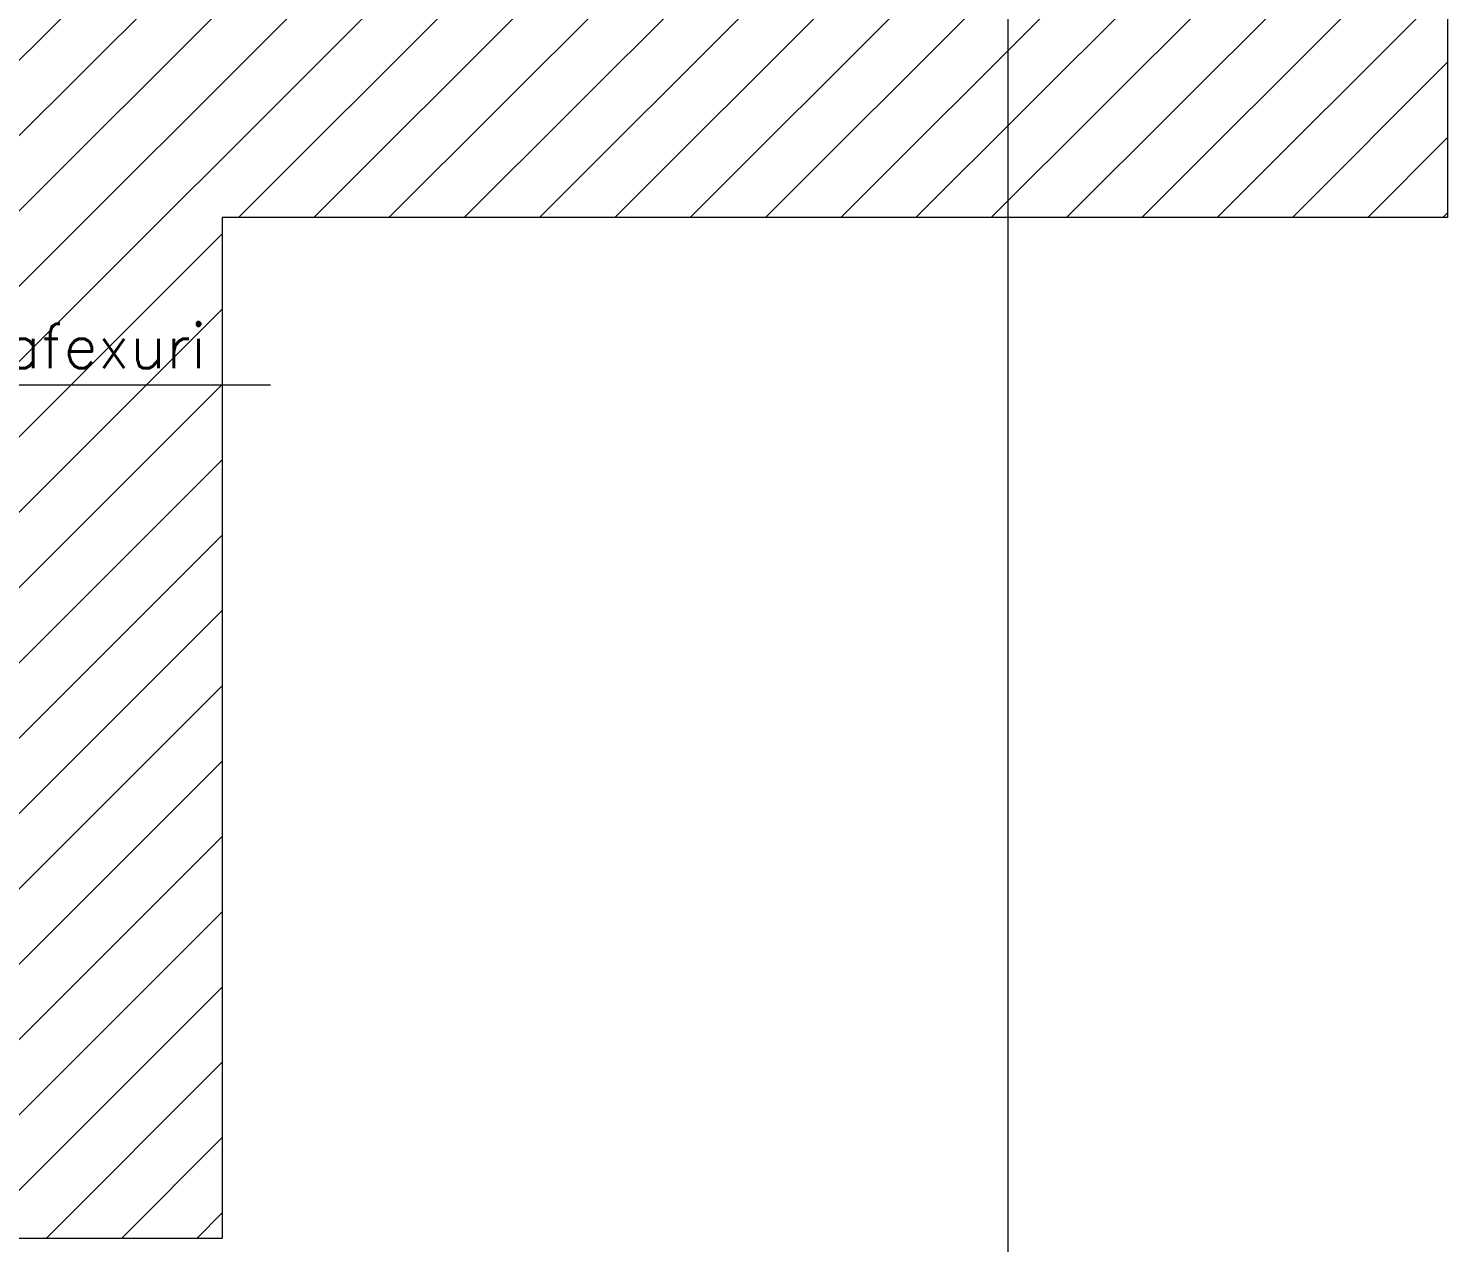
# Model space of a CAD drawing. Header units: millimetres. Extents: x 476244520 to 476657119, y 4620824743 to 4621446928.
# Drawn here: x 476575864 to 476580663, y 4621119465 to 4621123569 of the extents above; entities that cross this region are included whole.
import ezdxf

# ---------------------------------------------------------------- set-up
doc = ezdxf.new("R2010")
doc.units = ezdxf.units.MM
doc.header["$MEASUREMENT"] = 0
for name, color, linetype, lineweight in [('Annotation - Text_Pen_No__7_Pen_No__7_Pen_No__5', 5, 'Continuous', 0), ('gegmebi_Pen_No__7_Pen_No__7_Pen_No__5', 5, 'Continuous', 0), ('New_2D Drafting - General_Pen_No__7_Pen_No__250', 7, 'Continuous', 0), ('New_2D Drafting - General_Pen_No__7_Pen_No__7', 7, 'Continuous', 0), ('New_Structural - Bearing_Pen_No__1', 1, 'Continuous', 0)]:
    doc.layers.add(name, color=color, linetype=linetype, lineweight=lineweight)

msp = doc.modelspace()

# ---------------------------------------------------------------- hatches: boundary and pattern name
at = {"layer": 'New_2D Drafting - General_Pen_No__7_Pen_No__7', "linetype": 'Continuous', "lineweight": 0}
h = msp.add_hatch(dxfattribs=at)
h.set_pattern_fill('MASONRY_BLOCK', style=0, pattern_type=2)
h.set_pattern_definition([(45, (476844527.15, 4621385791.04), (-127.27922, 127.27922), [])])
h.paths.add_polyline_path([(476553628.597, 4621120630.009), (476553628.597, 4621121369.917), (476558108.321, 4621121369.917), (476558108.321, 4621120119.777), (476575808.32, 4621120119.777), (476575808.32, 4621123389.909), (476575808.32, 4621123668.999), (476580662.699, 4621123668.999), (476580662.699, 4621122929.193), (476576519.337, 4621122929.193), (476576519.337, 4621119540.859), (476576519.337, 4621119479.337), (476557467.905, 4621119479.337), (476557467.905, 4621120630.009)])

# ---------------------------------------------------------------- linework, layer by layer
at = {"layer": 'gegmebi_Pen_No__7_Pen_No__7_Pen_No__5', "color": 5, "linetype": 'Continuous', "lineweight": 0, "flags": 128}
msp.add_lwpolyline([(476574461.052, 4621122364.377), (476576683.057, 4621122364.377)], dxfattribs=at)
at = {"layer": 'New_2D Drafting - General_Pen_No__7_Pen_No__250', "color": 7, "linetype": 'Continuous', "lineweight": 0, "flags": 128}
msp.add_lwpolyline([(476553628.597, 4621120630.009), (476553628.597, 4621121369.917), (476558108.321, 4621121369.917), (476558108.321, 4621120119.777), (476575808.32, 4621120119.777), (476575808.32, 4621123389.909), (476575808.32, 4621123668.999), (476580662.699, 4621123668.999), (476580662.699, 4621122929.193), (476576519.337, 4621122929.193), (476576519.337, 4621119540.859), (476576519.337, 4621119479.337), (476557467.905, 4621119479.337), (476557467.905, 4621120630.009)], close=True, dxfattribs=at)
at = {"layer": 'New_Structural - Bearing_Pen_No__1', "color": 1, "linetype": 'Continuous', "lineweight": 0}
msp.add_line((476579175.317, 4621141156.705), (476579175.317, 4621114425.379), dxfattribs=at)

# ---------------------------------------------------------------- texts
at = {"layer": 'Annotation - Text_Pen_No__7_Pen_No__7_Pen_No__5', "color": 5, "linetype": 'Continuous', "lineweight": 0, "insert": (476574635.234, 4621122569.767), "char_height": 150, "attachment_point": 1}
msp.add_mtext('\\A1;{\\pql;\\Ftxt.shx;1\\Ftxt.shx;60\\Ftxt.shx; mm safexuri}', dxfattribs=at)

doc.saveas('drawing.dxf')
